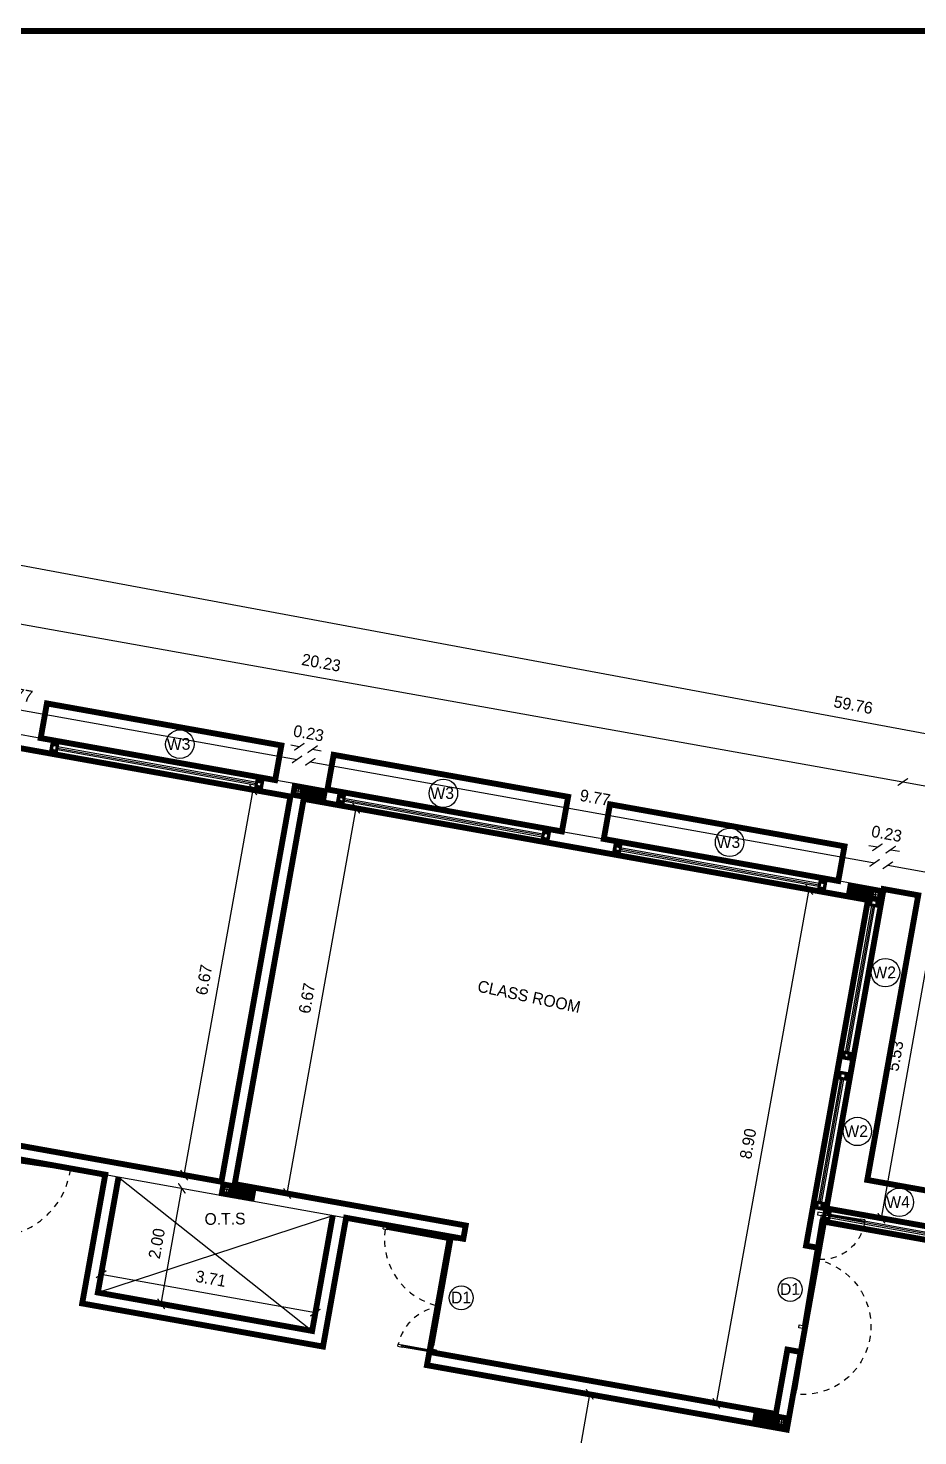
# Model space of a CAD drawing. Header units: metres. Extents: x 6101839 to 6102590, y -6659932 to -6659648.
# Drawn here: x 6102080.79 to 6102095.96, y -6659671.54 to -6659647.55 of the extents above; entities that cross this region are included whole.
import ezdxf

# ---------------------------------------------------------------- set-up
doc = ezdxf.new("R2010")
doc.units = ezdxf.units.M
doc.header["$LTSCALE"] = 500
doc.header["$MEASUREMENT"] = 0
doc.linetypes.add('DASHED2', pattern=[0.375, 0.25, -0.125])
doc.linetypes.add('HIDDEN', pattern=[0.375, 0.25, -0.125])
doc.layers.get('0').update_dxf_attribs({"linetype": 'CONTINUOUS'})
doc.layers.get('Defpoints').update_dxf_attribs({"linetype": 'CONTINUOUS'})
for name, color, linetype in [('above', 250, 'DASHED2'), ('Bldg', 44, 'CONTINUOUS'), ('BLK_1_FLR_0_CARPET_AREA', 10, 'CONTINUOUS'), ('BLK_1_FLR_0_CHAJJA', 6, 'CONTINUOUS'), ('COL', 2, 'CONTINUOUS'), ('DIM', 205, 'CONTINUOUS'), ('DOORTEXT', 13, 'CONTINUOUS'), ('ED', 30, 'CONTINUOUS'), ('FURN1', 252, 'CONTINUOUS'), ('FURNITURE', 252, 'CONTINUOUS'), ('FURNITURES', 252, 'CONTINUOUS'), ('HATCH', 15, 'CONTINUOUS'), ('railing', 14, 'CONTINUOUS'), ('TEXT', 4, 'CONTINUOUS'), ('TITLE', 7, 'CONTINUOUS'), ('W-SCH', 205, 'CONTINUOUS'), ('wall', 125, 'CONTINUOUS'), ('wall1', 125, 'CONTINUOUS'), ('WINDOWS', 252, 'CONTINUOUS')]:
    doc.layers.add(name, color=color, linetype=linetype)
doc.styles.add('RM', font='GOTHIC.TTF')
doc.styles.add('S2', font='GOTHIC.TTF')
doc.styles.add('USA TEXT', font='GOTHIC.TTF')
doc.dimstyles.new('1-100-ED', dxfattribs={"dimtxt": 0.2, "dimasz": 0.15, "dimexe": 0.18, "dimexo": 0.0625, "dimgap": 0.15, "dimtad": 1, "dimzin": 0, "dimdsep": 46, "dimtxsty": 'USA TEXT', "dimblk": 'ARCHTICK', "dimcen": 0.1, "dimse1": 1, "dimse2": 1, "dimclrd": 256, "dimclrt": 256, "dimadec": 0, "dimazin": 0, "dimtfac": 1, "dimtofl": 0, "dimtmove": 0, "dimatfit": 3, "dimldrblk": 'ARCHTICK', "dimfxl": 0.18, "dimtolj": 1, "dimtzin": 0, "dimarcsym": 0})

# ---------------------------------------------------------------- blocks, each defined once
blk = doc.blocks.new('NEWCOL')
at = {"layer": 'HATCH'}
h = blk.add_hatch(dxfattribs=at)
h.set_pattern_fill('ANSI31', color=256, scale=3, angle=270, style=0)
h.set_pattern_definition([(315, (-629970.926, -258732.088), (6.73519209, 6.73519209), [])])
h.paths.add_polyline_path([(0, 115), (-115, 115), (-115, 0), (-37.5, 0), (-37.5, 37.5), (0, 37.5)])
h.paths.add_polyline_path([(115, 115), (0, 115), (0, 37.5), (37.5, 37.5), (37.5, 0), (115, 0)])
h.paths.add_polyline_path([(115, 0), (37.5, 0), (37.5, -37.5), (0, -37.5), (0, -485), (115, -485)])
h.paths.add_polyline_path([(0, -37.5), (-37.5, -37.5), (-37.5, 0), (-115, 0), (-115, -485), (0, -485)])
at = {"layer": 'COL'}
for p, q in [((-115, 0), (115, 0)), ((0, -485), (0, 115))]:
    blk.add_line(p, q, dxfattribs=at)
for points in [[(-115, -485), (115, -485), (115, 115), (-115, 115)], [(-37.5, -37.5), (37.5, -37.5), (37.5, 37.5), (-37.5, 37.5)]]:
    blk.add_lwpolyline(points, close=True, dxfattribs=at)
blk = doc.blocks.new('A$C607F0CF8')
at = {"layer": 'FURNITURES', "color": 233}
for p, q in [((-37, -280), (-37, -342)), ((-37, -342), (-22, -342)), ((-22, -330), (-16, -330)), ((-22, -342), (-22, -330)), ((-16, -342), (-16, -330)), ((-16, -342), (0, -342)), ((0, -342), (0, -267)), ((-37, -2180), (-37, -2118)), ((-37, -2118), (-22, -2118)), ((-22, -2118), (-22, -2130)), ((-22, -2130), (-16, -2130)), ((-16, -2118), (0, -2118)), ((-16, -2118), (-16, -2130)), ((0, -2118), (0, -2193))]:
    blk.add_line(p, q, dxfattribs=at)
at = {"layer": 'FURNITURES', "color": 250}
for p, q in [((-37, -2118), (-37, -342)), ((-22, -2118), (-22, -330)), ((-16, -2118), (-16, -330)), ((0, -2118), (0, -342))]:
    blk.add_line(p, q, dxfattribs=at)
at = {"layer": 'FURNITURES', "color": 250, "linetype": 'HIDDEN', "ltscale": 0.5}
for centre, radius, start, end in [((-285, -219), 847, 286.9835, 356.7492), ((-37, -2193), 1163, 1.8478, 90.0015)]:
    blk.add_arc(centre, radius, start, end, dxfattribs=at)
at = {"layer": 'wall', "color": 7}
for p, q in [((0, -230), (75, -230)), ((0, -230), (0, -267)), ((75, -230), (75, -246)), ((75, -230), (486, -230)), ((561, -230), (486, -230)), ((486, -230), (486, -246)), ((561, -230), (561, -267)), ((-37, -267), (0, -267)), ((-37, -267), (-37, -280)), ((75, -267), (0, -267)), ((62, -246), (62, -252)), ((75, -246), (62, -246)), ((75, -252), (62, -252)), ((75, -246), (499, -246)), ((75, -252), (75, -267)), ((75, -252), (499, -252)), ((486, -267), (75, -267)), ((486, -246), (499, -246)), ((486, -252), (486, -267)), ((486, -252), (499, -252)), ((561, -267), (486, -267)), ((499, -246), (499, -252)), ((0, -2155), (75, -2155)), ((0, -2155), (0, -2193)), ((75, -2155), (75, -2171)), ((75, -2155), (1088, -2155)), ((1162, -2155), (1088, -2155)), ((1088, -2155), (1088, -2171)), ((1162, -2155), (1162, -2192)), ((-37, -2193), (-37, -2180)), ((-37, -2193), (0, -2193)), ((75, -2193), (0, -2193)), ((62, -2171), (62, -2177)), ((75, -2171), (62, -2171)), ((75, -2177), (62, -2177)), ((75, -2171), (1100, -2171)), ((75, -2177), (75, -2193)), ((75, -2177), (1100, -2177)), ((1088, -2192), (75, -2193)), ((1088, -2171), (1100, -2171)), ((1088, -2177), (1088, -2192)), ((1088, -2177), (1100, -2177)), ((1162, -2192), (1088, -2192)), ((1100, -2171), (1100, -2177))]:
    blk.add_line(p, q, dxfattribs=at)
for points in [[(0, -267), (0, -230), (-100, -230), (-100, -280), (-37, -280)], [(0, -2193), (0, -2230), (-100, -2230), (-100, -2180), (-37, -2180)]]:
    blk.add_lwpolyline(points, dxfattribs=at)
blk = doc.blocks.new('A$C62665808')
at = {"layer": 'FURNITURES', "color": 233}
for p, q in [((512, 100), (437, 100)), ((450, 62), (512, 62)), ((500, 78), (500, 84)), ((512, 84), (500, 84)), ((512, 78), (500, 78)), ((512, 84), (512, 100)), ((512, 62), (512, 78)), ((2288, 84), (2288, 100)), ((2288, 100), (2363, 100)), ((2288, 84), (2300, 84)), ((2288, 62), (2288, 78)), ((2288, 78), (2300, 78)), ((2350, 62), (2288, 62)), ((2300, 78), (2300, 84))]:
    blk.add_line(p, q, dxfattribs=at)
at = {"layer": 'FURNITURES', "color": 250}
for p, q in [((512, 100), (2288, 100)), ((512, 84), (2300, 84)), ((512, 78), (2300, 78)), ((512, 62), (2288, 62))]:
    blk.add_line(p, q, dxfattribs=at)
at = {"layer": 'FURNITURES', "color": 250, "linetype": 'HIDDEN', "ltscale": 0.5}
for centre, radius, start, end in [((437, 62), 1163, 359.9985, 178.1522), ((2350, 62), 750, 89.1025, 179.9987)]:
    blk.add_arc(centre, radius, start, end, dxfattribs=at)
at = {"layer": 'wall', "color": 7}
for p, q in [((2362, 812), (2362, 737)), ((2399, 812), (2362, 812)), ((2377, 737), (2362, 737)), ((2362, 737), (2363, 175)), ((2378, 175), (2377, 750)), ((2384, 750), (2377, 750)), ((2377, 737), (2377, 750)), ((2384, 175), (2384, 750)), ((2384, 737), (2384, 750)), ((2399, 737), (2384, 737)), ((2399, 812), (2399, 737)), ((2400, 175), (2399, 737)), ((-725, 137), (-650, 137)), ((-725, 137), (-725, 100)), ((-725, 100), (-650, 100)), ((363, 122), (-662, 122)), ((-662, 122), (-662, 116)), ((-650, 122), (-662, 122)), ((363, 116), (-662, 116)), ((-650, 116), (-662, 116)), ((-650, 137), (-650, 122)), ((363, 137), (-650, 137)), ((-650, 116), (-650, 100)), ((-650, 100), (363, 100)), ((437, 137), (363, 137)), ((363, 137), (363, 122)), ((363, 122), (375, 122)), ((363, 116), (363, 100)), ((363, 116), (375, 116)), ((363, 100), (437, 100)), ((375, 122), (375, 116)), ((437, 137), (437, 100)), ((437, 62), (437, 100)), ((437, 62), (450, 62)), ((2363, 62), (2350, 62)), ((2378, 175), (2363, 175)), ((2363, 175), (2363, 100)), ((2363, 62), (2363, 100)), ((2400, 100), (2363, 100)), ((2378, 175), (2378, 162)), ((2384, 162), (2378, 162)), ((2400, 175), (2384, 175)), ((2384, 175), (2384, 162)), ((2400, 100), (2400, 175))]:
    blk.add_line(p, q, dxfattribs=at)
for points in [[(437, 100), (400, 100), (400, 0), (450, 0), (450, 62)], [(2363, 100), (2400, 100), (2400, 0), (2350, 0), (2350, 62)]]:
    blk.add_lwpolyline(points, dxfattribs=at)
blk = doc.blocks.new('_ArchTick')
at = {"color": 0, "linetype": 'ByBlock', "const_width": 0.15}
blk.add_lwpolyline([(-0.5, -0.5), (0.5, 0.5)], dxfattribs=at)
blk = doc.blocks.new('*D649')
at = {"layer": 'Defpoints', "color": 0, "transparency": 16777216}
for p in [(6102075.645, -6659658.92), (6102085.375, -6659660.011), (6102085.262, -6659660.643)]:
    blk.add_point(p, dxfattribs=at)
at = {"layer": 'ED', "lineweight": -2, "transparency": 16777216}
blk.add_line((6102075.758, -6659658.288), (6102085.375, -6659660.011), dxfattribs=at)
at = {"layer": 'ED', "lineweight": -2, "transparency": 16777216, "xscale": 0.15, "yscale": 0.15, "zscale": 0.15}
for p, rotation in [((6102075.758, -6659658.288), 169.8449079145142), ((6102085.375, -6659660.011), 349.8449079145142)]:
    blk.add_blockref('_ArchTick', p, dxfattribs=dict(at, rotation=rotation))
at = {"layer": 'ED', "transparency": 16777216, "insert": (6102080.611, -6659658.898), "char_height": 0.2, "attachment_point": 5, "rotation": 349.8449, "style": 'USA TEXT'}
blk.add_mtext('\\A1;9.77', dxfattribs=at)
blk = doc.blocks.new('*D650')
at = {"layer": 'Defpoints', "color": 0, "transparency": 16777216}
for p in [(6102085.64, -6659659.836), (6102085.262, -6659660.643), (6102085.488, -6659660.683)]:
    blk.add_point(p, dxfattribs=at)
at = {"layer": 'ED', "lineweight": -2, "transparency": 16777216}
for p, q in [((6102085.413, -6659659.795), (6102085.266, -6659659.769)), ((6102085.64, -6659659.836), (6102085.787, -6659659.862))]:
    blk.add_line(p, q, dxfattribs=at)
at = {"layer": 'ED', "lineweight": -2, "transparency": 16777216, "xscale": 0.15, "yscale": 0.15, "zscale": 0.15}
for p, rotation in [((6102085.413, -6659659.795), 349.8449079145142), ((6102085.64, -6659659.836), 169.8449079145142)]:
    blk.add_blockref('_ArchTick', p, dxfattribs=dict(at, rotation=rotation))
at = {"layer": 'ED', "transparency": 16777216, "insert": (6102085.572, -6659659.565), "char_height": 0.2, "attachment_point": 5, "rotation": 349.8449, "style": 'USA TEXT'}
blk.add_mtext('\\A1;0.23', dxfattribs=at)
blk = doc.blocks.new('*D651')
at = {"layer": 'Defpoints', "color": 0, "transparency": 16777216}
for p in [(6102085.488, -6659660.683), (6102095.218, -6659661.774), (6102095.105, -6659662.406)]:
    blk.add_point(p, dxfattribs=at)
at = {"layer": 'ED', "lineweight": -2, "transparency": 16777216}
blk.add_line((6102085.601, -6659660.051), (6102095.218, -6659661.774), dxfattribs=at)
at = {"layer": 'ED', "lineweight": -2, "transparency": 16777216, "xscale": 0.15, "yscale": 0.15, "zscale": 0.15}
for p, rotation in [((6102085.601, -6659660.051), 169.8449079145142), ((6102095.218, -6659661.774), 349.8449079145142)]:
    blk.add_blockref('_ArchTick', p, dxfattribs=dict(at, rotation=rotation))
at = {"layer": 'ED', "transparency": 16777216, "insert": (6102090.455, -6659660.662), "char_height": 0.2, "attachment_point": 5, "rotation": 349.8449, "style": 'USA TEXT'}
blk.add_mtext('\\A1;9.77', dxfattribs=at)
blk = doc.blocks.new('*D652')
at = {"layer": 'Defpoints', "color": 0, "transparency": 16777216}
for p in [(6102095.492, -6659661.549), (6102095.105, -6659662.406), (6102095.331, -6659662.446)]:
    blk.add_point(p, dxfattribs=at)
at = {"layer": 'ED', "lineweight": -2, "transparency": 16777216}
for p, q in [((6102095.266, -6659661.508), (6102095.118, -6659661.482)), ((6102095.492, -6659661.549), (6102095.64, -6659661.575))]:
    blk.add_line(p, q, dxfattribs=at)
at = {"layer": 'ED', "lineweight": -2, "transparency": 16777216, "xscale": 0.15, "yscale": 0.15, "zscale": 0.15}
for p, rotation in [((6102095.266, -6659661.508), 349.8449079145142), ((6102095.492, -6659661.549), 169.8449079145142)]:
    blk.add_blockref('_ArchTick', p, dxfattribs=dict(at, rotation=rotation))
at = {"layer": 'ED', "transparency": 16777216, "insert": (6102095.424, -6659661.277), "char_height": 0.2, "attachment_point": 5, "rotation": 349.8449, "style": 'USA TEXT'}
blk.add_mtext('\\A1;0.23', dxfattribs=at)
blk = doc.blocks.new('*D694')
at = {"layer": 'Defpoints', "color": 0, "transparency": 16777216}
for p in [(6102084.627, -6659660.529), (6102085.262, -6659660.643), (6102084.086, -6659667.208)]:
    blk.add_point(p, dxfattribs=at)
at = {"layer": 'ED', "lineweight": -2, "transparency": 16777216}
blk.add_line((6102083.451, -6659667.095), (6102084.627, -6659660.529), dxfattribs=at)
at = {"layer": 'ED', "lineweight": -2, "transparency": 16777216, "xscale": 0.15, "yscale": 0.15, "zscale": 0.15}
for p, rotation in [((6102084.627, -6659660.529), 79.84491226822809), ((6102083.451, -6659667.095), 259.8449122682281)]:
    blk.add_blockref('_ArchTick', p, dxfattribs=dict(at, rotation=rotation))
at = {"layer": 'ED', "transparency": 16777216, "insert": (6102083.788, -6659663.767), "char_height": 0.2, "attachment_point": 5, "rotation": 79.8449, "style": 'USA TEXT'}
blk.add_mtext('\\A1;6.67', dxfattribs=at)
blk = doc.blocks.new('*D695')
at = {"layer": 'Defpoints', "color": 0, "transparency": 16777216}
for p in [(6102082.332, -6659667.128), (6102083.411, -6659667.321), (6102081.98, -6659669.097)]:
    blk.add_point(p, dxfattribs=at)
at = {"layer": 'ED', "lineweight": -2, "transparency": 16777216}
blk.add_line((6102083.058, -6659669.29), (6102083.411, -6659667.321), dxfattribs=at)
at = {"layer": 'ED', "lineweight": -2, "transparency": 16777216, "xscale": 0.15, "yscale": 0.15, "zscale": 0.15}
for p, rotation in [((6102083.411, -6659667.321), 79.8449122319118), ((6102083.058, -6659669.29), 259.8449122319118)]:
    blk.add_blockref('_ArchTick', p, dxfattribs=dict(at, rotation=rotation))
at = {"layer": 'ED', "transparency": 16777216, "insert": (6102082.983, -6659668.261), "char_height": 0.2, "attachment_point": 5, "rotation": 79.8449, "style": 'USA TEXT'}
blk.add_mtext('\\A1;2.00', dxfattribs=at)
blk = doc.blocks.new('*D696')
at = {"layer": 'Defpoints', "color": 0, "transparency": 16777216}
for p in [(6102081.98, -6659669.097), (6102085.687, -6659669.438), (6102085.631, -6659669.751)]:
    blk.add_point(p, dxfattribs=at)
at = {"layer": 'ED', "lineweight": -2, "transparency": 16777216}
blk.add_line((6102082.036, -6659668.784), (6102085.687, -6659669.438), dxfattribs=at)
at = {"layer": 'ED', "lineweight": -2, "transparency": 16777216, "xscale": 0.15, "yscale": 0.15, "zscale": 0.15}
for p, rotation in [((6102082.036, -6659668.784), 169.8449122572821), ((6102085.687, -6659669.438), 349.8449122572821)]:
    blk.add_blockref('_ArchTick', p, dxfattribs=dict(at, rotation=rotation))
at = {"layer": 'ED', "transparency": 16777216, "insert": (6102083.906, -6659668.86), "char_height": 0.2, "attachment_point": 5, "rotation": 349.8449, "style": 'USA TEXT'}
blk.add_mtext('\\A1;3.71', dxfattribs=at)
blk = doc.blocks.new('*D707')
at = {"layer": 'Defpoints', "color": 0, "transparency": 16777216}
for p in [(6102097.61, -6659662.202), (6102095.331, -6659662.446), (6102097.018, -6659665.508)]:
    blk.add_point(p, dxfattribs=at)
at = {"layer": 'ED', "lineweight": -2, "transparency": 16777216}
blk.add_line((6102095.444, -6659661.814), (6102097.61, -6659662.202), dxfattribs=at)
at = {"layer": 'ED', "lineweight": -2, "transparency": 16777216, "xscale": 0.15, "yscale": 0.15, "zscale": 0.15}
for p, rotation in [((6102095.444, -6659661.814), 169.8449079145142), ((6102097.61, -6659662.202), 349.8449079145142)]:
    blk.add_blockref('_ArchTick', p, dxfattribs=dict(at, rotation=rotation))
at = {"layer": 'ED', "transparency": 16777216, "insert": (6102096.572, -6659661.757), "char_height": 0.2, "attachment_point": 5, "rotation": 349.8449, "style": 'USA TEXT'}
blk.add_mtext('\\A1;2.20', dxfattribs=at)
blk = doc.blocks.new('*D717')
at = {"layer": 'Defpoints', "color": 0, "transparency": 16777216}
for p in [(6102064.771, -6659657.44), (6102124.182, -6659664.798), (6102123.518, -6659668.369)]:
    blk.add_point(p, dxfattribs=at)
at = {"layer": 'ED', "lineweight": -2, "transparency": 16777216}
blk.add_line((6102065.435, -6659653.869), (6102124.182, -6659664.798), dxfattribs=at)
at = {"layer": 'ED', "lineweight": -2, "transparency": 16777216, "xscale": 0.15, "yscale": 0.15, "zscale": 0.15}
for p, rotation in [((6102065.435, -6659653.869), 169.4613485238483), ((6102124.182, -6659664.798), 349.4613485238483)]:
    blk.add_blockref('_ArchTick', p, dxfattribs=dict(at, rotation=rotation))
at = {"layer": 'ED', "transparency": 16777216, "insert": (6102094.855, -6659659.082), "char_height": 0.2, "attachment_point": 5, "rotation": 349.4613, "style": 'USA TEXT'}
blk.add_mtext('\\A1;59.76', dxfattribs=at)
blk = doc.blocks.new('*D721')
at = {"layer": 'Defpoints', "color": 0, "transparency": 16777216}
for p in [(6102090.114, -6659670.789), (6102090.363, -6659670.832), (6102089.704, -6659673.154)]:
    blk.add_point(p, dxfattribs=at)
at = {"layer": 'ED', "lineweight": -2, "transparency": 16777216}
blk.add_line((6102089.953, -6659673.197), (6102090.363, -6659670.832), dxfattribs=at)
at = {"layer": 'ED', "lineweight": -2, "transparency": 16777216, "xscale": 0.15, "yscale": 0.15, "zscale": 0.15}
for p, rotation in [((6102090.363, -6659670.832), 80.16725693390462), ((6102089.953, -6659673.197), 260.1672569339046)]:
    blk.add_blockref('_ArchTick', p, dxfattribs=dict(at, rotation=rotation))
at = {"layer": 'ED', "transparency": 16777216, "insert": (6102089.907, -6659671.971), "char_height": 0.2, "attachment_point": 5, "rotation": 80.1673, "style": 'USA TEXT'}
blk.add_mtext('\\A1;2.40', dxfattribs=at)
blk = doc.blocks.new('*D725')
at = {"layer": 'Defpoints', "color": 0, "transparency": 16777216}
for p in [(6102095.372, -6659662.22), (6102096.309, -6659662.388), (6102094.397, -6659667.663)]:
    blk.add_point(p, dxfattribs=at)
at = {"layer": 'ED', "lineweight": -2, "transparency": 16777216}
blk.add_line((6102095.334, -6659667.83), (6102096.309, -6659662.388), dxfattribs=at)
at = {"layer": 'ED', "lineweight": -2, "transparency": 16777216, "xscale": 0.15, "yscale": 0.15, "zscale": 0.15}
for p, rotation in [((6102096.309, -6659662.388), 79.84069758212509), ((6102095.334, -6659667.83), 259.8406975821251)]:
    blk.add_blockref('_ArchTick', p, dxfattribs=dict(at, rotation=rotation))
at = {"layer": 'ED', "transparency": 16777216, "insert": (6102095.57, -6659665.064), "char_height": 0.2, "attachment_point": 5, "rotation": 79.8407, "style": 'USA TEXT'}
blk.add_mtext('\\A1;5.53', dxfattribs=at)
blk = doc.blocks.new('*D732')
at = {"layer": 'Defpoints', "color": 0, "transparency": 16777216}
for p in [(6102085.488, -6659660.683), (6102086.382, -6659660.844), (6102084.312, -6659667.249)]:
    blk.add_point(p, dxfattribs=at)
at = {"layer": 'ED', "lineweight": -2, "transparency": 16777216}
blk.add_line((6102085.206, -6659667.409), (6102086.382, -6659660.844), dxfattribs=at)
at = {"layer": 'ED', "lineweight": -2, "transparency": 16777216, "xscale": 0.15, "yscale": 0.15, "zscale": 0.15}
for p, rotation in [((6102086.382, -6659660.844), 79.84491229326301), ((6102085.206, -6659667.409), 259.844912293263)]:
    blk.add_blockref('_ArchTick', p, dxfattribs=dict(at, rotation=rotation))
at = {"layer": 'ED', "transparency": 16777216, "insert": (6102085.543, -6659664.081), "char_height": 0.2, "attachment_point": 5, "rotation": 79.8449, "style": 'USA TEXT'}
blk.add_mtext('\\A1;6.67', dxfattribs=at)
blk = doc.blocks.new('*D733')
at = {"layer": 'Defpoints', "color": 0, "transparency": 16777216}
for p in [(6102094.098, -6659662.226), (6102094.103, -6659662.227), (6102092.517, -6659670.984)]:
    blk.add_point(p, dxfattribs=at)
at = {"layer": 'ED', "lineweight": -2, "transparency": 16777216}
blk.add_line((6102092.521, -6659670.985), (6102094.103, -6659662.227), dxfattribs=at)
at = {"layer": 'ED', "lineweight": -2, "transparency": 16777216, "xscale": 0.15, "yscale": 0.15, "zscale": 0.15}
for p, rotation in [((6102094.103, -6659662.227), 79.76183384656659), ((6102092.521, -6659670.985), 259.7618338465666)]:
    blk.add_blockref('_ArchTick', p, dxfattribs=dict(at, rotation=rotation))
at = {"layer": 'ED', "transparency": 16777216, "insert": (6102093.061, -6659666.56), "char_height": 0.2, "attachment_point": 5, "rotation": 79.7618, "style": 'USA TEXT'}
blk.add_mtext('\\A1;8.90', dxfattribs=at)
blk = doc.blocks.new('DN')
at = {"layer": 'FURNITURES', "color": 233}
for p, q in [((319, 1863), (336, 1936)), ((334, 1860), (319, 1863)), ((334, 1860), (337, 1872)), ((343, 1870), (337, 1872)), ((340, 1858), (343, 1870)), ((356, 1855), (340, 1858)), ((369, 1916), (356, 1855)), ((-73, 132), (-89, 59)), ((-57, 128), (-73, 132)), ((-57, 128), (-60, 116)), ((-54, 115), (-60, 116)), ((-51, 127), (-54, 115)), ((-36, 123), (-51, 127)), ((-50, 63), (-36, 123))]:
    blk.add_line(p, q, dxfattribs=at)
at = {"layer": 'FURNITURES', "color": 250}
for p, q in [((-73, 132), (319, 1863)), ((-57, 128), (337, 1872)), ((-51, 127), (343, 1870)), ((-36, 123), (356, 1855))]:
    blk.add_line(p, q, dxfattribs=at)
at = {"layer": 'FURNITURES', "color": 250, "linetype": 'HIDDEN', "ltscale": 0.5}
for centre, radius, start, end in [((414, 1987), 630, 173.3491, 254.7297), ((-81, 94), 1329, 77.25, 168.8256)]:
    blk.add_arc(centre, radius, start, end, dxfattribs=at)
at = {"layer": 'wall', "color": 7}
for p, q in [((-203, 2096), (-211, 2060)), ((-211, 2060), (-139, 2044)), ((-203, 2096), (-130, 2080)), ((-146, 2068), (-147, 2061)), ((266, 1968), (-147, 2061)), ((-135, 2059), (-147, 2061)), ((267, 1974), (-146, 2068)), ((-134, 2065), (-146, 2068)), ((-135, 2059), (-139, 2044)), ((-139, 2044), (263, 1953)), ((-130, 2080), (-134, 2065)), ((271, 1989), (-130, 2080)), ((266, 1968), (263, 1953)), ((263, 1953), (336, 1936)), ((266, 1968), (278, 1965)), ((271, 1989), (267, 1974)), ((267, 1974), (280, 1971)), ((344, 1973), (271, 1989)), ((280, 1971), (278, 1965)), ((344, 1973), (336, 1936)), ((372, 1928), (336, 1936)), ((372, 1928), (369, 1916)), ((-1377, 388), (-1385, 352)), ((-1385, 352), (-1314, 336)), ((-1377, 388), (-1306, 371)), ((-1321, 359), (-1322, 353)), ((-157, 90), (-1322, 353)), ((-1311, 351), (-1322, 353)), ((-156, 96), (-1321, 359)), ((-1309, 357), (-1321, 359)), ((-1311, 351), (-1314, 336)), ((-1314, 336), (-160, 75)), ((-1306, 371), (-1309, 357)), ((-152, 110), (-1306, 371)), ((-157, 90), (-160, 75)), ((-160, 75), (-89, 59)), ((-157, 90), (-145, 87)), ((-152, 110), (-156, 96)), ((-156, 96), (-144, 93)), ((-81, 94), (-152, 110)), ((-144, 93), (-145, 87)), ((-81, 94), (-89, 59)), ((-53, 50), (-89, 59)), ((-53, 50), (-50, 63))]:
    blk.add_line(p, q, dxfattribs=at)
for points in [[(336, 1936), (344, 1973), (441, 1951), (430, 1902), (369, 1916)], [(-89, 59), (-97, 22), (0, 0), (11, 49), (-50, 63)]]:
    blk.add_lwpolyline(points, dxfattribs=at)
blk = doc.blocks.new('*D1260')
at = {"layer": 'Defpoints', "color": 0, "transparency": 16777216}
for p in [(6102075.459, -6659658.653), (6102095.699, -6659660.395), (6102095.372, -6659662.22)]:
    blk.add_point(p, dxfattribs=at)
at = {"layer": 'ED', "lineweight": -2, "transparency": 16777216}
blk.add_line((6102075.786, -6659656.828), (6102095.699, -6659660.395), dxfattribs=at)
at = {"layer": 'ED', "lineweight": -2, "transparency": 16777216, "xscale": 0.15, "yscale": 0.15, "zscale": 0.15}
for p, rotation in [((6102075.786, -6659656.828), 169.8449079145141), ((6102095.699, -6659660.395), 349.8449079145141)]:
    blk.add_blockref('_ArchTick', p, dxfattribs=dict(at, rotation=rotation))
at = {"layer": 'ED', "transparency": 16777216, "insert": (6102085.787, -6659658.361), "char_height": 0.2, "attachment_point": 5, "rotation": 349.8449, "style": 'USA TEXT'}
blk.add_mtext('\\A1;20.23', dxfattribs=at)
blk = doc.blocks.new('*D1261')
at = {"layer": 'Defpoints', "color": 0, "transparency": 16777216}
for p in [(6102097.864, -6659660.783), (6102095.372, -6659662.22), (6102097.151, -6659664.767)]:
    blk.add_point(p, dxfattribs=at)
at = {"layer": 'ED', "lineweight": -2, "transparency": 16777216}
blk.add_line((6102095.699, -6659660.395), (6102097.864, -6659660.783), dxfattribs=at)
at = {"layer": 'ED', "lineweight": -2, "transparency": 16777216, "xscale": 0.15, "yscale": 0.15, "zscale": 0.15}
for p, rotation in [((6102095.699, -6659660.395), 169.8449079145141), ((6102097.864, -6659660.783), 349.8449079145141)]:
    blk.add_blockref('_ArchTick', p, dxfattribs=dict(at, rotation=rotation))
at = {"layer": 'ED', "transparency": 16777216, "insert": (6102096.827, -6659660.338), "char_height": 0.2, "attachment_point": 5, "rotation": 349.8449, "style": 'USA TEXT'}
blk.add_mtext('\\A1;2.20', dxfattribs=at)

msp = doc.modelspace()

# ---------------------------------------------------------------- linework, layer by layer
at = {"layer": 'above', "const_width": 0.1}
for points in [[(6102081.00551, -6659659.64675), (6102081.1113, -6659659.05615), (6102085.10771, -6659659.77198), (6102085.00193, -6659660.36248)], [(6102085.89266, -6659660.52224), (6102085.99845, -6659659.93164), (6102089.99486, -6659660.64748), (6102089.88908, -6659661.23798)], [(6102090.60271, -6659661.36594), (6102090.7085, -6659660.77534), (6102094.70491, -6659661.49118), (6102094.59912, -6659662.08167)], [(6102095.37182, -6659662.22008), (6102095.96227, -6659662.32586), (6102095.09311, -6659667.17794), (6102096.66802, -6659667.46004)]]:
    msp.add_lwpolyline(points, dxfattribs=at)
at = {"layer": 'Bldg', "linetype": 'ByBlock'}
for p, q in [((6102085.18221, -6659661.08582), (6102085.26155, -6659660.64287)), ((6102085.40857, -6659661.12636), (6102085.48791, -6659660.68341))]:
    msp.add_line(p, q, dxfattribs=at)
at = {"layer": 'BLK_1_FLR_0_CARPET_AREA', "color": 15, "linetype": 'Continuous', "const_width": 0.1}
for points in [[(6102074.07541, -6659667.68086), (6102079.9814, -6659668.73873), (6102080.33402, -6659666.77007), (6102080.10763, -6659666.72951), (6102080.14818, -6659666.50312), (6102084.08553, -6659667.20837), (6102085.26154, -6659660.64286), (6102075.64443, -6659658.92078), (6102074.58908, -6659664.81147), (6102074.36268, -6659664.77092), (6102074.0456, -6659666.54277), (6102074.27199, -6659666.58333)], [(6102093.53569, -6659671.16657), (6102087.6297, -6659670.10869), (6102087.98233, -6659668.14002), (6102088.20872, -6659668.18058), (6102088.24928, -6659667.95418), (6102084.31192, -6659667.24892), (6102085.48793, -6659660.68342), (6102095.10486, -6659662.40652), (6102094.04992, -6659668.29728), (6102094.27632, -6659668.33784), (6102093.95868, -6659670.10959), (6102093.73228, -6659670.06904)]]:
    msp.add_lwpolyline(points, close=True, dxfattribs=at)
msp.add_lwpolyline([(6102080.33402, -6659666.77007), (6102082.10582, -6659667.08743), (6102081.71265, -6659669.28249), (6102085.81733, -6659670.01772), (6102086.21051, -6659667.82266), (6102087.98231, -6659668.14002), (6102087.58913, -6659670.33509), (6102093.72152, -6659671.43352), (6102094.35636, -6659667.88869), (6102096.52204, -6659668.27646)], dxfattribs=at)
at = {"layer": 'BLK_1_FLR_0_CHAJJA', "linetype": 'Continuous', "const_width": 0.1}
for points in [[(6102081.0055, -6659659.64682), (6102081.11128, -6659659.05626), (6102085.10767, -6659659.77219), (6102085.00191, -6659660.36259)], [(6102085.89267, -6659660.52221), (6102085.99845, -6659659.93164), (6102089.99484, -6659660.64758), (6102089.88908, -6659661.23798)], [(6102094.59912, -6659662.08167), (6102094.70489, -6659661.49117), (6102090.7085, -6659660.77534), (6102090.60271, -6659661.36595)], [(6102096.66826, -6659667.46008), (6102095.09311, -6659667.17794), (6102095.96227, -6659662.32586), (6102095.372, -6659662.22008), (6102094.39753, -6659667.6624), (6102096.56255, -6659668.0502)]]:
    msp.add_lwpolyline(points, close=True, dxfattribs=at)
at = {"layer": 'DIM', "color": 251, "linetype": 'ByBlock'}
for p, q in [((6102082.10582, -6659667.08743), (6102081.71265, -6659669.28249)), ((6102086.21051, -6659667.82266), (6102085.81733, -6659670.01772)), ((6102081.71265, -6659669.28249), (6102085.81733, -6659670.01772))]:
    msp.add_line(p, q, dxfattribs=at)
at = {"layer": 'DIM', "color": 251, "const_width": 0.1}
msp.add_lwpolyline([(6102082.33222, -6659667.12798), (6102081.97959, -6659669.09665), (6102085.63149, -6659669.75077), (6102085.98411, -6659667.78211)], dxfattribs=at)
at = {"layer": 'FURN1', "linetype": 'ByBlock'}
for p, q in [((6102090.8291, -6659661.4065), (6102094.37271, -6659662.04115)), ((6102094.33216, -6659662.26762), (6102090.78854, -6659661.63297))]:
    msp.add_line(p, q, dxfattribs=at)
at = {"layer": 'FURN1', "const_width": 0.1}
for points in [[(6102081.21478, -6659659.78289), (6102081.264, -6659659.7917), (6102081.25518, -6659659.84092), (6102081.20596, -6659659.8321)], [(6102081.2154, -6659659.783), (6102081.26461, -6659659.79182), (6102081.25579, -6659659.84103), (6102081.20658, -6659659.83221)], [(6102084.75775, -6659660.41761), (6102084.70853, -6659660.40879), (6102084.69971, -6659660.45801), (6102084.74893, -6659660.46683)], [(6102084.75836, -6659660.41772), (6102084.70914, -6659660.4089), (6102084.70033, -6659660.45812), (6102084.74954, -6659660.46694)], [(6102086.10193, -6659660.65838), (6102086.15115, -6659660.66719), (6102086.14233, -6659660.71641), (6102086.09312, -6659660.7076)], [(6102086.10255, -6659660.65849), (6102086.15176, -6659660.6673), (6102086.14295, -6659660.71652), (6102086.09373, -6659660.70771)], [(6102089.64494, -6659661.29293), (6102089.59572, -6659661.28411), (6102089.58691, -6659661.33333), (6102089.63613, -6659661.34214)], [(6102089.64555, -6659661.29304), (6102089.59634, -6659661.28422), (6102089.58752, -6659661.33344), (6102089.63674, -6659661.34225)], [(6102090.81208, -6659661.50157), (6102090.8613, -6659661.51038), (6102090.85248, -6659661.5596), (6102090.80326, -6659661.55079)], [(6102090.81269, -6659661.50168), (6102090.86191, -6659661.5105), (6102090.8531, -6659661.55971), (6102090.80388, -6659661.5509)], [(6102094.35507, -6659662.13611), (6102094.30586, -6659662.12729), (6102094.29704, -6659662.17651), (6102094.34626, -6659662.18533)], [(6102094.35569, -6659662.13622), (6102094.30647, -6659662.1274), (6102094.29766, -6659662.17662), (6102094.34688, -6659662.18543)], [(6102095.23566, -6659662.4301), (6102095.22684, -6659662.47931), (6102095.17762, -6659662.47049), (6102095.18644, -6659662.42128)], [(6102095.23577, -6659662.42948), (6102095.22695, -6659662.4787), (6102095.17773, -6659662.46988), (6102095.18655, -6659662.42066)], [(6102094.75952, -6659665.08749), (6102094.76834, -6659665.03827), (6102094.71912, -6659665.02946), (6102094.71031, -6659665.07867)], [(6102094.75963, -6659665.08687), (6102094.76845, -6659665.03766), (6102094.71923, -6659665.02884), (6102094.71041, -6659665.07806)], [(6102094.70686, -6659665.38143), (6102094.69804, -6659665.43065), (6102094.64883, -6659665.42183), (6102094.65764, -6659665.37262)], [(6102094.70697, -6659665.38082), (6102094.69815, -6659665.43004), (6102094.64894, -6659665.42122), (6102094.65776, -6659665.372)], [(6102094.30124, -6659667.64515), (6102094.31006, -6659667.59593), (6102094.26084, -6659667.58712), (6102094.25202, -6659667.63633)], [(6102094.30135, -6659667.64454), (6102094.31017, -6659667.59532), (6102094.26095, -6659667.5865), (6102094.25213, -6659667.63572)], [(6102094.37967, -6659667.75781), (6102094.42889, -6659667.76663), (6102094.42008, -6659667.81584), (6102094.37086, -6659667.80703)], [(6102094.38029, -6659667.75793), (6102094.42951, -6659667.76674), (6102094.42069, -6659667.81596), (6102094.37147, -6659667.80714)]]:
    msp.add_lwpolyline(points, close=True, dxfattribs=at)
at = {"layer": 'FURNITURE', "linetype": 'ByBlock', "ltscale": 0.2}
for p, q in [((6102084.74893, -6659660.46683), (6102081.25579, -6659659.84104)), ((6102084.75775, -6659660.41761), (6102081.264, -6659659.7917)), ((6102086.09373, -6659660.70771), (6102089.58691, -6659661.33334)), ((6102086.10255, -6659660.65849), (6102089.59634, -6659661.28422)), ((6102090.80388, -6659661.5509), (6102094.29704, -6659662.17651)), ((6102090.81269, -6659661.50168), (6102094.30647, -6659662.1274)), ((6102094.71041, -6659665.07806), (6102095.17762, -6659662.47049)), ((6102094.75963, -6659665.08687), (6102095.22695, -6659662.4787)), ((6102094.25213, -6659667.63572), (6102094.64882, -6659665.42183)), ((6102094.30135, -6659667.64454), (6102094.69815, -6659665.43004)), ((6102094.37147, -6659667.80714), (6102096.48682, -6659668.1859)), ((6102094.38029, -6659667.75793), (6102096.49625, -6659668.13679))]:
    msp.add_line(p, q, dxfattribs=at)
at = {"layer": 'FURNITURE', "color": 4, "linetype": 'ByBlock', "ltscale": 0.2}
for p, q in [((6102084.70412, -6659660.4334), (6102081.25959, -6659659.81632)), ((6102086.14736, -6659660.69191), (6102089.59193, -6659661.30884)), ((6102090.8575, -6659661.5351), (6102094.30206, -6659662.15202)), ((6102094.74384, -6659665.03325), (6102095.20234, -6659662.47429)), ((6102094.28556, -6659667.59091), (6102094.67354, -6659665.42563)), ((6102094.4251, -6659667.79135), (6102096.49184, -6659668.1614))]:
    msp.add_line(p, q, dxfattribs=at)
at = {"layer": 'railing', "color": 252, "linetype": 'ByBlock'}
for p, q in [((6102082.33222, -6659667.12798), (6102085.63149, -6659669.75077)), ((6102081.97959, -6659669.09665), (6102085.98411, -6659667.78211))]:
    msp.add_line(p, q, dxfattribs=at)
at = {"layer": 'TITLE', "color": 12, "const_width": 0.1}
msp.add_lwpolyline([(6102053.018, -6659727.49197), (6102180.50607, -6659727.49197), (6102180.50607, -6659647.59697), (6102053.018, -6659647.59697)], close=True, dxfattribs=at)
at = {"layer": 'W-SCH'}
for centre, radius in [((6102083.37652, -6659659.75113), 0.24242), ((6102087.8696, -6659660.58894), 0.24242), ((6102092.74665, -6659661.42375), 0.24242), ((6102095.40302, -6659663.64411), 0.24242), ((6102094.92477, -6659666.35101), 0.24242), ((6102095.63934, -6659667.55775), 0.24242), ((6102093.78077, -6659669.04304), 0.20375), ((6102088.17361, -6659669.18694), 0.20375)]:
    msp.add_circle(centre, radius, dxfattribs=at)
at = {"layer": 'wall1', "linetype": 'ByBlock'}
for p, q in [((6102080.29677, -6659659.51984), (6102081.23191, -6659659.68731)), ((6102080.25622, -6659659.7462), (6102081.19132, -6659659.91381)), ((6102081.23191, -6659659.68731), (6102081.19132, -6659659.91381)), ((6102084.77549, -6659660.32214), (6102084.7349, -6659660.54864)), ((6102086.11906, -6659660.5628), (6102084.77549, -6659660.32214)), ((6102084.08553, -6659667.20837), (6102085.26154, -6659660.64286)), ((6102084.31191, -6659667.24892), (6102085.48792, -6659660.68341)), ((6102085.26154, -6659660.64286), (6102084.73493, -6659660.54854)), ((6102085.48792, -6659660.68341), (6102086.07847, -6659660.78938)), ((6102086.11904, -6659660.56283), (6102086.07849, -6659660.7893)), ((6102089.66265, -6659661.19756), (6102089.62211, -6659661.42396)), ((6102089.66265, -6659661.19756), (6102090.8291, -6659661.4065)), ((6102089.62211, -6659661.42396), (6102090.78854, -6659661.63297)), ((6102090.8291, -6659661.4065), (6102090.78856, -6659661.6329)), ((6102094.3727, -6659662.04123), (6102094.33216, -6659662.26762)), ((6102095.37181, -6659662.22015), (6102094.37273, -6659662.04108)), ((6102094.74066, -6659662.34076), (6102094.33216, -6659662.26759)), ((6102095.33124, -6659662.44659), (6102095.10484, -6659662.40602)), ((6102094.62867, -6659665.06404), (6102094.57605, -6659665.35736)), ((6102094.85506, -6659665.10461), (6102094.6286, -6659665.06403)), ((6102094.80251, -6659665.39794), (6102094.85507, -6659665.10461)), ((6102094.80244, -6659665.39793), (6102094.57605, -6659665.35736)), ((6102080.10763, -6659666.72951), (6102088.20871, -6659668.18057)), ((6102080.14819, -6659666.50312), (6102084.08553, -6659667.20837)), ((6102088.24925, -6659667.95417), (6102084.31191, -6659667.24892)), ((6102094.04959, -6659668.29746), (6102094.17062, -6659667.62175)), ((6102094.39678, -6659667.66227), (6102094.17032, -6659667.62169)), ((6102094.39678, -6659667.66227), (6102094.27613, -6659668.33812)), ((6102088.20871, -6659668.18057), (6102088.24926, -6659667.95418)), ((6102094.27613, -6659668.33812), (6102094.0497, -6659668.29756)), ((6102093.53568, -6659671.16657), (6102093.73225, -6659670.06913)), ((6102093.73225, -6659670.06913), (6102093.95865, -6659670.10968)), ((6102087.62969, -6659670.10869), (6102087.58913, -6659670.33509)), ((6102087.58913, -6659670.33509), (6102093.72152, -6659671.43352)), ((6102087.62969, -6659670.10869), (6102093.53568, -6659671.16657)), ((6102093.72152, -6659671.43352), (6102093.95865, -6659670.10968))]:
    msp.add_line(p, q, dxfattribs=at)
at = {"layer": 'WINDOWS', "linetype": 'ByBlock'}
for p, q in [((6102084.77549, -6659660.32214), (6102081.23191, -6659659.68731)), ((6102084.73492, -6659660.54857), (6102081.19134, -6659659.91374)), ((6102086.11904, -6659660.56283), (6102089.66266, -6659661.19749)), ((6102086.0785, -6659660.78923), (6102089.62212, -6659661.42389)), ((6102094.62867, -6659665.06404), (6102095.10491, -6659662.40604)), ((6102094.85506, -6659665.10461), (6102095.33131, -6659662.4466)), ((6102094.17039, -6659667.62171), (6102094.57612, -6659665.35737)), ((6102094.39678, -6659667.66227), (6102094.80251, -6659665.39794)), ((6102094.39678, -6659667.66227), (6102096.56258, -6659668.05006)), ((6102094.35624, -6659667.88867), (6102096.52204, -6659668.27646))]:
    msp.add_line(p, q, dxfattribs=at)

# ---------------------------------------------------------------- block references
at = {"layer": 'COL', "yscale": 0.001, "zscale": 0.001}
for p, xscale, rotation in [((6102085.39501, -6659660.54994), 0.001, 79.84491225092451), ((6102095.23835, -6659662.31301), -0.001, 259.8449122509245), ((6102084.17845, -6659667.34185), 0.001, 79.84491225092451), ((6102093.6286, -6659671.30004), 0.001, 259.8449122509245)]:
    msp.add_blockref('NEWCOL', p, dxfattribs=dict(at, xscale=xscale, rotation=rotation))
at = {"layer": 'DIM', "xscale": 0.001, "yscale": 0.001, "zscale": 0.001, "rotation": 169.8449122504533}
msp.add_blockref('A$C607F0CF8', (6102087.60389, -6659670.33773), dxfattribs=at)
at = {"layer": 'ED', "xscale": 0.001, "yscale": 0.001, "zscale": 0.001, "rotation": 184.3716667351115}
msp.add_blockref('DN', (6102080.10763, -6659666.72951), dxfattribs=at)
at = {"layer": 'wall1', "xscale": -0.001, "yscale": 0.001, "zscale": 0.001, "rotation": 260.5847325049812}
msp.add_blockref('A$C62665808', (6102093.86008, -6659670.09334), dxfattribs=at)

# ---------------------------------------------------------------- texts
at = {"layer": 'DOORTEXT', "color": 3, "style": 'RM'}
for s, p in [('W3', (6102083.15672, -6659659.85066)), ('W3', (6102087.64979, -6659660.68847)), ('W3', (6102092.52685, -6659661.52328)), ('W2', (6102095.18321, -6659663.74364)), ('W2', (6102094.70497, -6659666.45054)), ('W4', (6102095.41954, -6659667.65728)), ('D1', (6102088.00066, -6659669.28331)), ('D1', (6102093.60781, -6659669.13942))]:
    msp.add_text(s, height=0.2, rotation=0.815488, dxfattribs=at).set_placement(p)
at = {"layer": 'TEXT', "color": 7, "style": 'S2'}
for s, rotation, p in [('CLASS ROOM', 348.06554, (6102088.43659, -6659663.96523)), ('O.T.S', 0.815488, (6102083.79915, -6659667.9445))]:
    msp.add_text(s, height=0.2, rotation=rotation, dxfattribs=at).set_placement(p)

# ---------------------------------------------------------------- dimensions: what is measured, and where the dimension line sits
at = {"layer": 'ED'}
for p1, p2, distance, picture, middle in [((6102064.7705, -6659657.43979), (6102123.51762, -6659668.36892), 3.63244, '*D717', (6102094.85507, -6659659.08246)), ((6102084.08553, -6659667.20837), (6102085.26154, -6659660.64286), 0.64449, '*D694', (6102083.7881, -6659663.76702)), ((6102084.31191, -6659667.24892), (6102085.48792, -6659660.68341), -0.90837, '*D732', (6102085.54302, -6659664.08136)), ((6102092.51661, -6659670.98403), (6102094.0985, -6659662.22578), -0.00437, '*D733', (6102093.06089, -6659666.56035)), ((6102094.39674, -6659667.66253), (6102095.37199, -6659662.22011), -0.95179, '*D725', (6102095.57019, -6659665.06422)), ((6102081.97959, -6659669.09665), (6102082.33222, -6659667.12798), -1.09552, '*D695', (6102082.98323, -6659668.26051)), ((6102081.97959, -6659669.09665), (6102085.63149, -6659669.75077), 0.31741, '*D696', (6102083.90647, -6659668.86024)), ((6102089.70427, -6659673.15359), (6102090.11413, -6659670.78881), -0.25292, '*D721', (6102089.90711, -6659671.97084))]:
    dim = msp.add_aligned_dim(p1=p1, p2=p2, distance=distance, dimstyle='1-100-ED', dxfattribs=at)
    dim.commit()
    dim.dimension.update_dxf_attribs({"geometry": picture, "text_midpoint": middle})
for base, p1, p2, angle, picture, middle in [((6102095.69886, -6659660.39522), (6102075.45875, -6659658.65333), (6102095.37199, -6659662.22011), 169.844908, '*D1260', (6102085.78721, -6659658.36076)), ((6102085.37477, -6659660.01076), (6102075.64459, -6659658.92028), (6102085.26155, -6659660.64287), 349.844908, '*D649', (6102080.61126, -6659658.89843)), ((6102095.21814, -6659661.77389), (6102085.48791, -6659660.68341), (6102095.10491, -6659662.40604), 349.844908, '*D651', (6102090.4546, -6659660.66156)), ((6102097.86424, -6659660.78308), (6102095.37199, -6659662.22011), (6102097.15064, -6659664.76704), 169.844908, '*D1261', (6102096.82652, -6659660.33811)), ((6102097.61002, -6659662.20232), (6102095.33127, -6659662.44648), (6102097.01796, -6659665.50774), 349.844908, '*D707', (6102096.57222, -6659661.75734))]:
    dim = msp.add_linear_dim(base=base, p1=p1, p2=p2, angle=angle, dimstyle='1-100-ED', dxfattribs=at)
    dim.commit()
    dim.dimension.update_dxf_attribs({"geometry": picture, "text_midpoint": middle})
for base, p1, p2, picture, middle in [((6102085.63972, -6659659.83589), (6102085.26155, -6659660.64287), (6102085.48791, -6659660.68341), '*D650', (6102085.52654, -6659659.81562)), ((6102095.49207, -6659661.5488), (6102095.10491, -6659662.40604), (6102095.33127, -6659662.44648), '*D652', (6102095.37889, -6659661.52853))]:
    dim = msp.add_linear_dim(base=base, p1=p1, p2=p2, angle=349.844908, dimstyle='1-100-ED', dxfattribs=at)
    dim.commit()
    dim.dimension.update_dxf_attribs({"geometry": picture, "text_midpoint": middle, "dimtype": 160})

doc.saveas('drawing.dxf')
